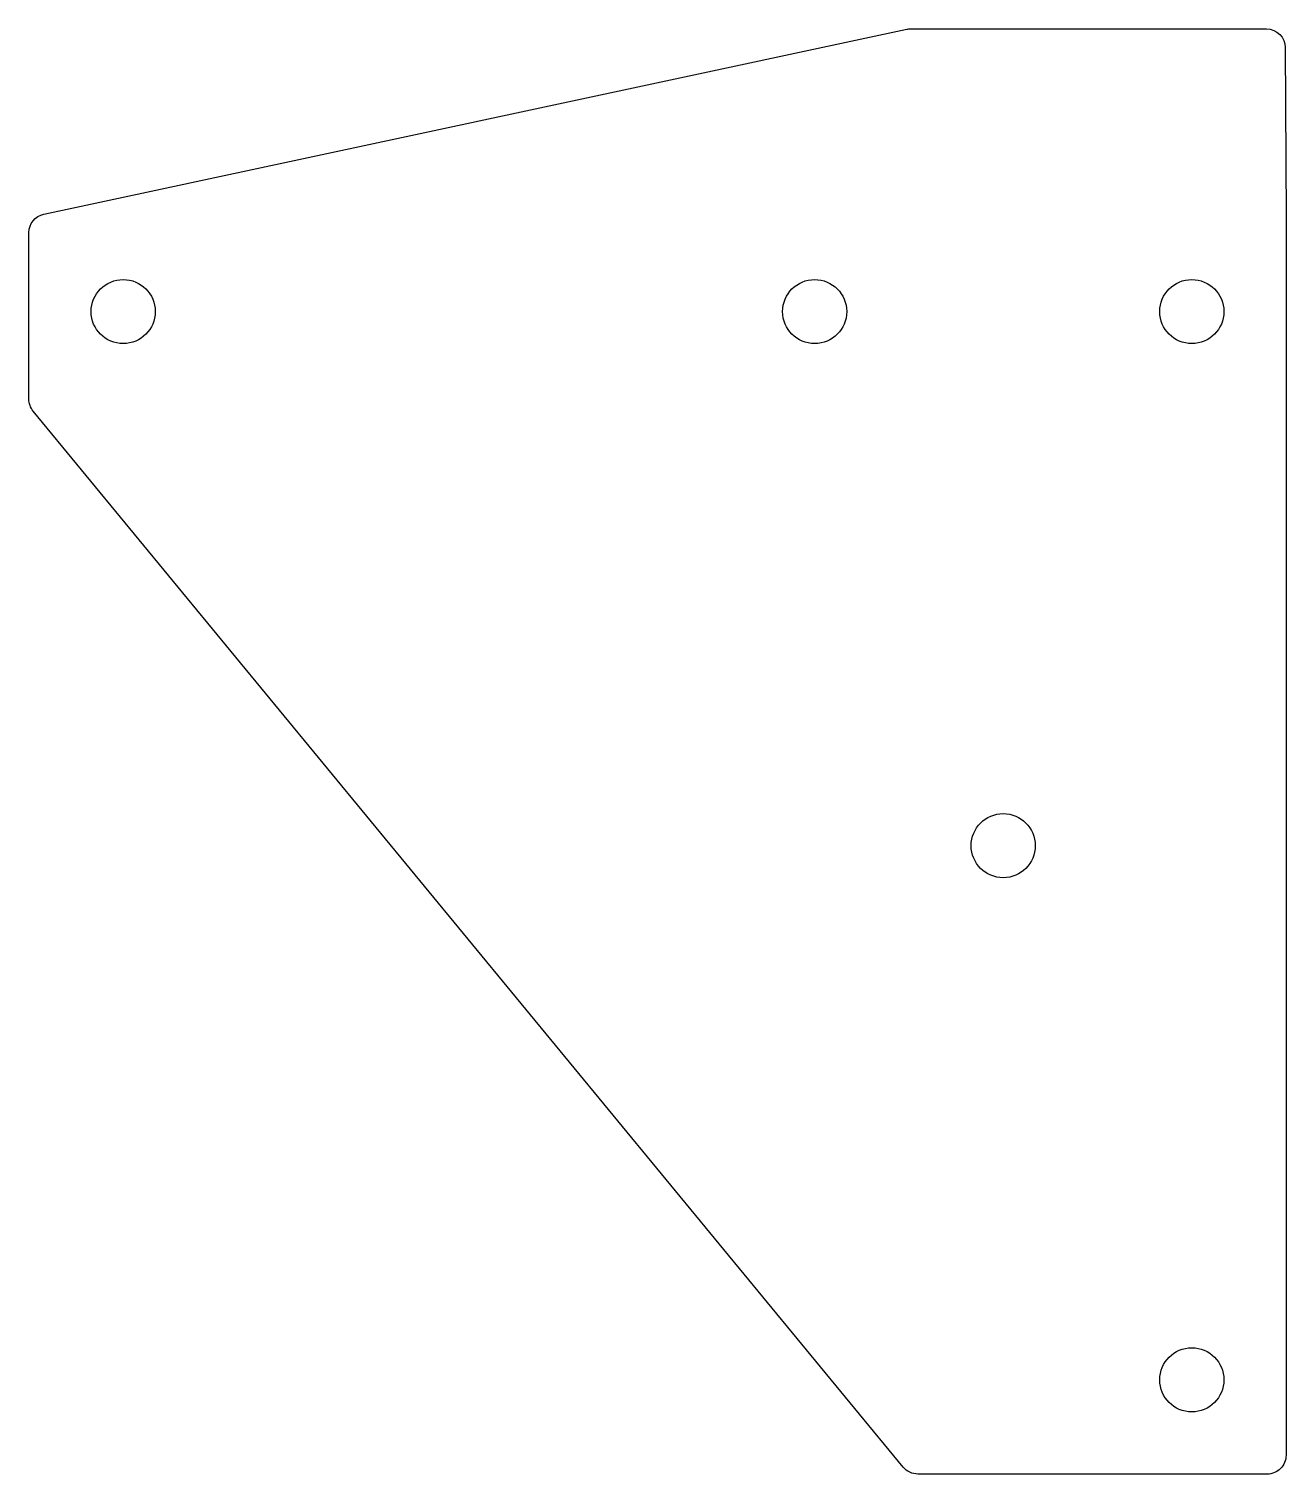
# Model space of a CAD drawing. Header units: millimetres. Extents: x -140 to 60, y -200 to 30.
import ezdxf

# ---------------------------------------------------------------- set-up
doc = ezdxf.new("R2010")
doc.units = ezdxf.units.MM
doc.header["$MEASUREMENT"] = 0

msp = doc.modelspace()

# ---------------------------------------------------------------- linework, layer by layer
msp.add_lwpolyline([(60, 0), (60, -197, -0.414214), (57, -200), (1.42, -200, -0.224111), (-0.9, -198.91), (-139.32, -30.83, -0.173955), (-140, -28.92), (-140, -2.43, -0.353681), (-137.63, 0.51), (-0.31, 29.92, -0.052797), (0.32, 29.99), (56.87, 29.99, -0.412786), (59.87, 27)], format="xyb", close=True)
at = {"linetype": 'Continuous'}
for centre in [(-125, -15), (-15, -15)]:
    msp.add_circle(centre, 5.1, dxfattribs=at)
for centre in [(45, -15), (15, -100), (45, -185)]:
    msp.add_circle(centre, 5.1)

doc.saveas('drawing.dxf')
